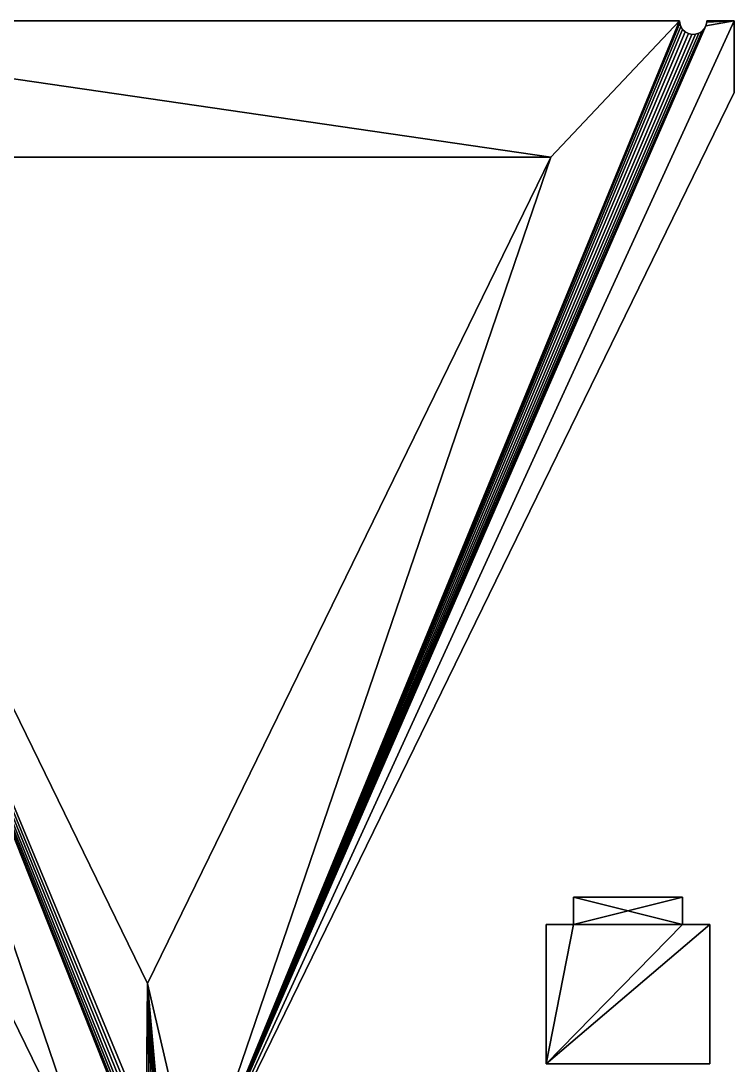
# Model space of a CAD drawing. Header units: metres. Extents: x 0 to 683, y 0 to 667.
# Drawn here: x 421.5 to 682.9, y 283.5 to 666.5 of the extents above; entities that cross this region are included whole.
import ezdxf

# ---------------------------------------------------------------- set-up
doc = ezdxf.new("R2010")
doc.units = ezdxf.units.M

msp = doc.modelspace()

# ---------------------------------------------------------------- meshes
at = {"layer": 'Dremel Back'}
mesh = msp.add_polyface(dxfattribs=at)
corners = [(614, 284.03, 0), (624, 335.08, 0), (614, 335.08, 0), (664, 335.08, 0), (674, 335.08, 0), (674, 284.03, 0), (664, 345.08, 0), (624, 345.08, 0)]
mesh.append_faces([[corners[k] for k in face] for face in [(0, 1, 2), (4, 0, 5), (1, 6, 7)]], dxfattribs={"vtx0": -1})
mesh.append_faces([[corners[k] for k in face] for face in [(3, 0, 4), (6, 1, 3)]], dxfattribs={"vtx0": -1, "vtx1": -1})
mesh.append_faces([[corners[k] for k in face] for face in [(1, 0, 3)]], dxfattribs={"vtx0": -1, "vtx1": -1, "vtx2": -1})
mesh = msp.add_polyface(dxfattribs=at)
corners = [(664, 335.08, -10), (624, 345.08, -10), (664, 345.08, -10), (624, 335.08, -10), (614, 284.03, -10), (614, 335.08, -10), (674, 335.08, -10), (674, 284.03, -10)]
mesh.append_faces([[corners[k] for k in face] for face in [(0, 1, 2), (3, 4, 5), (4, 6, 7)]], dxfattribs={"vtx0": -1})
mesh.append_faces([[corners[k] for k in face] for face in [(1, 0, 3)]], dxfattribs={"vtx0": -1, "vtx1": -1})
mesh.append_faces([[corners[k] for k in face] for face in [(4, 3, 0)]], dxfattribs={"vtx0": -1, "vtx1": -1, "vtx2": -1})
mesh.append_faces([[corners[k] for k in face] for face in [(4, 0, 6)]], dxfattribs={"vtx0": -1, "vtx2": -1})
mesh = msp.add_polyface(dxfattribs=at)
corners = [(624, 335.08, 0), (624, 345.08, -10), (624, 335.08, -10), (624, 345.08, 0)]
mesh.append_faces([[corners[k] for k in face] for face in [(0, 1, 2), (1, 0, 3)]], dxfattribs={"vtx0": -1})
mesh = msp.add_polyface(dxfattribs=at)
corners = [(664, 345.08, 0), (624, 345.08, -10), (624, 345.08, 0), (664, 345.08, -10)]
mesh.append_faces([[corners[k] for k in face] for face in [(0, 1, 2), (1, 0, 3)]], dxfattribs={"vtx0": -1})
mesh = msp.add_polyface(dxfattribs=at)
corners = [(664, 345.08, 0), (664, 335.08, -10), (664, 345.08, -10), (664, 335.08, 0)]
mesh.append_faces([[corners[k] for k in face] for face in [(0, 1, 2), (1, 0, 3)]], dxfattribs={"vtx0": -1})
mesh = msp.add_polyface(dxfattribs=at)
corners = [(624, 335.08, 0), (614, 335.08, -10), (614, 335.08, 0), (624, 335.08, -10)]
mesh.append_faces([[corners[k] for k in face] for face in [(0, 1, 2), (1, 0, 3)]], dxfattribs={"vtx0": -1})
mesh = msp.add_polyface(dxfattribs=at)
corners = [(614, 284.03, 0), (614, 335.08, -10), (614, 284.03, -10), (614, 335.08, 0)]
mesh.append_faces([[corners[k] for k in face] for face in [(0, 1, 2), (1, 0, 3)]], dxfattribs={"vtx0": -1})
mesh = msp.add_polyface(dxfattribs=at)
corners = [(674, 335.08, 0), (664, 335.08, -10), (664, 335.08, 0), (674, 335.08, -10)]
mesh.append_faces([[corners[k] for k in face] for face in [(0, 1, 2), (1, 0, 3)]], dxfattribs={"vtx0": -1})
mesh = msp.add_polyface(dxfattribs=at)
corners = [(674, 335.08, 0), (674, 284.03, -10), (674, 335.08, -10), (674, 284.03, 0)]
mesh.append_faces([[corners[k] for k in face] for face in [(0, 1, 2), (1, 0, 3)]], dxfattribs={"vtx0": -1})
mesh = msp.add_polyface(dxfattribs=at)
corners = [(674, 284.03, -10), (614, 284.03, 0), (614, 284.03, -10), (674, 284.03, 0)]
mesh.append_faces([[corners[k] for k in face] for face in [(0, 1, 2), (1, 0, 3)]], dxfattribs={"vtx0": -1})
at = {"layer": 'mesa'}
mesh = msp.add_polyface(dxfattribs=at)
corners = [(272.92, 666.5), (615.72, 616.5), (662.96, 666.5), (320.13, 616.5), (682.92, 666.5), (485.85, 236.22), (682.92, 640.23), (672.6, 664.73), (672.9, 666.01), (671.98, 663.58), (671.09, 662.63), (669.98, 661.94), (668.73, 661.57), (667.43, 661.52), (666.16, 661.82), (665.01, 662.44), (664.05, 663.33), (663.36, 664.44), (662.99, 665.69), (467.92, 313.52), (472.89, 257.03), (472.59, 258.3), (471.96, 259.44), (471.06, 260.39), (469.95, 261.07), (468.7, 261.44), (467.39, 261.47), (466.12, 261.17), (464.98, 260.54), (464.03, 259.64), (463.35, 258.53), (462.98, 257.28), (462.95, 255.97), (450, 236.22), (252.92, 640.23), (271.46, 662.96), (272.25, 664), (272.75, 665.21), (270.42, 662.17), (269.22, 661.67), (267.92, 661.5), (266.63, 661.67), (265.42, 662.17), (264.39, 662.96), (263.59, 664), (263.09, 665.21), (262.92, 666.5), (252.92, 666.5), (470.86, 252.46), (471.81, 253.36), (472.49, 254.47), (472.86, 255.72), (469.72, 251.83), (468.45, 251.53), (467.14, 251.56), (465.89, 251.93), (464.78, 252.61), (463.88, 253.56), (463.26, 254.7), (672.88, 666.5)]
mesh.append_faces([[corners[k] for k in face] for face in [(4, 5, 6), (34, 46, 47)]], dxfattribs={"vtx0": -1})
mesh.append_faces([[corners[k] for k in face] for face in [(0, 1, 2), (1, 0, 3), (7, 4, 8), (20, 19, 21), (21, 19, 22), (22, 19, 23), (23, 19, 24), (24, 19, 25), (25, 19, 26), (26, 3, 27), (27, 3, 28), (28, 3, 29), (29, 3, 30), (30, 3, 31), (31, 3, 32), (33, 3, 34), (35, 3, 36), (36, 3, 37), (37, 3, 0), (5, 48, 33), (48, 5, 49), (49, 5, 50), (50, 5, 51), (51, 5, 20)]], dxfattribs={"vtx0": -1, "vtx1": -1})
mesh.append_faces([[corners[k] for k in face] for face in [(5, 4, 7), (5, 2, 1), (5, 19, 20), (32, 3, 33), (34, 3, 35)]], dxfattribs={"vtx0": -1, "vtx1": -1, "vtx2": -1})
mesh.append_faces([[corners[k] for k in face] for face in [(5, 7, 9), (5, 9, 10), (5, 10, 11), (5, 11, 12), (5, 12, 13), (5, 13, 14), (5, 14, 15), (5, 15, 16), (5, 16, 17), (5, 17, 18), (5, 18, 2), (5, 1, 19), (26, 19, 3), (34, 35, 38), (34, 38, 39), (34, 39, 40), (34, 40, 41), (34, 41, 42), (34, 42, 43), (34, 43, 44), (34, 44, 45), (34, 45, 46), (33, 48, 52), (33, 52, 53), (33, 53, 54), (33, 54, 55), (33, 55, 56), (33, 56, 57), (33, 57, 58), (33, 58, 32)]], dxfattribs={"vtx0": -1, "vtx2": -1})
mesh.append_faces([[corners[k] for k in face] for face in [(59, 8, 4)]], dxfattribs={"vtx1": -1})
mesh = msp.add_polyface(dxfattribs=at)
corners = [(485.85, 236.22, -10), (472.86, 255.72, -10), (472.89, 257.03, -10), (472.49, 254.47, -10), (471.81, 253.36, -10), (470.86, 252.46, -10), (450, 236.22, -10), (469.72, 251.83, -10), (468.45, 251.53, -10), (467.14, 251.56, -10), (465.89, 251.93, -10), (464.78, 252.61, -10), (463.88, 253.56, -10), (463.26, 254.7, -10), (462.95, 255.97, -10), (682.92, 666.5, -10), (682.92, 640.23, -10), (672.6, 664.73, -10), (672.9, 666.01, -10), (671.98, 663.58, -10), (671.09, 662.63, -10), (669.98, 661.94, -10), (668.73, 661.57, -10), (667.43, 661.52, -10), (666.16, 661.82, -10), (665.01, 662.44, -10), (664.05, 663.33, -10), (663.36, 664.44, -10), (662.99, 665.69, -10), (662.96, 666.5, -10), (615.72, 616.5, -10), (467.92, 313.52, -10), (472.59, 258.3, -10), (471.96, 259.44, -10), (471.06, 260.39, -10), (469.95, 261.07, -10), (468.7, 261.44, -10), (467.39, 261.47, -10), (320.13, 616.5, -10), (466.12, 261.17, -10), (464.98, 260.54, -10), (464.03, 259.64, -10), (463.35, 258.53, -10), (462.98, 257.28, -10), (252.92, 640.23, -10), (271.46, 662.96, -10), (272.25, 664, -10), (272.75, 665.21, -10), (272.92, 666.5, -10), (270.42, 662.17, -10), (269.22, 661.67, -10), (267.92, 661.5, -10), (266.63, 661.67, -10), (265.42, 662.17, -10), (264.39, 662.96, -10), (263.59, 664, -10), (263.09, 665.21, -10), (262.92, 666.5, -10), (252.92, 666.5, -10), (672.88, 666.5, -10)]
mesh.append_faces([[corners[k] for k in face] for face in [(0, 15, 16), (57, 44, 58)]], dxfattribs={"vtx0": -1})
mesh.append_faces([[corners[k] for k in face] for face in [(1, 0, 3), (3, 0, 4), (4, 0, 5), (5, 6, 7), (7, 6, 8), (8, 6, 9), (9, 6, 10), (10, 6, 11), (11, 6, 12), (12, 6, 13), (13, 6, 14), (17, 0, 19), (19, 0, 20), (20, 0, 21), (21, 0, 22), (22, 0, 23), (23, 0, 24), (24, 0, 25), (25, 0, 26), (26, 0, 27), (27, 0, 28), (28, 0, 29), (30, 0, 31), (31, 37, 38), (45, 44, 49), (49, 44, 50), (50, 44, 51), (51, 44, 52), (52, 44, 53), (53, 44, 54), (54, 44, 55), (55, 44, 56), (56, 44, 57)]], dxfattribs={"vtx0": -1, "vtx1": -1})
mesh.append_faces([[corners[k] for k in face] for face in [(15, 0, 17), (29, 0, 30), (31, 0, 2), (38, 14, 6), (38, 44, 45)]], dxfattribs={"vtx0": -1, "vtx1": -1, "vtx2": -1})
mesh.append_faces([[corners[k] for k in face] for face in [(0, 1, 2), (5, 0, 6), (15, 17, 18), (31, 2, 32), (31, 32, 33), (31, 33, 34), (31, 34, 35), (31, 35, 36), (31, 36, 37), (38, 37, 39), (38, 39, 40), (38, 40, 41), (38, 41, 42), (38, 42, 43), (38, 43, 14), (38, 6, 44), (38, 45, 46), (38, 46, 47), (38, 47, 48), (30, 48, 29), (48, 30, 38)]], dxfattribs={"vtx0": -1, "vtx2": -1})
mesh.append_faces([[corners[k] for k in face] for face in [(59, 15, 18)]], dxfattribs={"vtx1": -1})
mesh = msp.add_polyface(dxfattribs=at)
corners = [(272.92, 666.5), (662.96, 666.5, -10), (272.92, 666.5, -10), (662.96, 666.5)]
mesh.append_faces([[corners[k] for k in face] for face in [(0, 1, 2), (1, 0, 3)]], dxfattribs={"vtx0": -1})
mesh = msp.add_polyface(dxfattribs=at)
corners = [(662.99, 665.69), (662.96, 666.5, -10), (662.96, 666.5), (662.99, 665.69, -10)]
mesh.append_faces([[corners[k] for k in face] for face in [(0, 1, 2), (1, 0, 3)]], dxfattribs={"vtx0": -1})
mesh = msp.add_polyface(dxfattribs=at)
corners = [(672.88, 666.5), (682.92, 666.5, -10), (672.88, 666.5, -10), (682.92, 666.5)]
mesh.append_faces([[corners[k] for k in face] for face in [(0, 1, 2), (1, 0, 3)]], dxfattribs={"vtx0": -1})
mesh = msp.add_polyface(dxfattribs=at)
corners = [(672.9, 666.01, -10), (672.88, 666.5), (672.88, 666.5, -10), (672.9, 666.01)]
mesh.append_faces([[corners[k] for k in face] for face in [(0, 1, 2), (1, 0, 3)]], dxfattribs={"vtx0": -1})
mesh = msp.add_polyface(dxfattribs=at)
corners = [(682.92, 666.5), (682.92, 640.23, -10), (682.92, 666.5, -10), (682.92, 640.23)]
mesh.append_faces([[corners[k] for k in face] for face in [(0, 1, 2), (1, 0, 3)]], dxfattribs={"vtx0": -1})
mesh = msp.add_polyface(dxfattribs=at)
corners = [(663.36, 664.44), (662.99, 665.69, -10), (662.99, 665.69), (663.36, 664.44, -10)]
mesh.append_faces([[corners[k] for k in face] for face in [(0, 1, 2), (1, 0, 3)]], dxfattribs={"vtx0": -1})
mesh = msp.add_polyface(dxfattribs=at)
corners = [(664.05, 663.33), (663.36, 664.44, -10), (663.36, 664.44), (664.05, 663.33, -10)]
mesh.append_faces([[corners[k] for k in face] for face in [(0, 1, 2), (1, 0, 3)]], dxfattribs={"vtx0": -1})
mesh = msp.add_polyface(dxfattribs=at)
corners = [(664.05, 663.33), (665.01, 662.44, -10), (664.05, 663.33, -10), (665.01, 662.44)]
mesh.append_faces([[corners[k] for k in face] for face in [(0, 1, 2), (1, 0, 3)]], dxfattribs={"vtx0": -1})
mesh = msp.add_polyface(dxfattribs=at)
corners = [(669.98, 661.94), (671.09, 662.63, -10), (669.98, 661.94, -10), (671.09, 662.63)]
mesh.append_faces([[corners[k] for k in face] for face in [(0, 1, 2), (1, 0, 3)]], dxfattribs={"vtx0": -1})
mesh = msp.add_polyface(dxfattribs=at)
corners = [(671.09, 662.63, -10), (671.98, 663.58), (671.98, 663.58, -10), (671.09, 662.63)]
mesh.append_faces([[corners[k] for k in face] for face in [(0, 1, 2), (1, 0, 3)]], dxfattribs={"vtx0": -1})
mesh = msp.add_polyface(dxfattribs=at)
corners = [(671.98, 663.58, -10), (672.6, 664.73), (672.6, 664.73, -10), (671.98, 663.58)]
mesh.append_faces([[corners[k] for k in face] for face in [(0, 1, 2), (1, 0, 3)]], dxfattribs={"vtx0": -1})
mesh = msp.add_polyface(dxfattribs=at)
corners = [(672.6, 664.73, -10), (672.9, 666.01), (672.9, 666.01, -10), (672.6, 664.73)]
mesh.append_faces([[corners[k] for k in face] for face in [(0, 1, 2), (1, 0, 3)]], dxfattribs={"vtx0": -1})
mesh = msp.add_polyface(dxfattribs=at)
corners = [(665.01, 662.44), (666.16, 661.82, -10), (665.01, 662.44, -10), (666.16, 661.82)]
mesh.append_faces([[corners[k] for k in face] for face in [(0, 1, 2), (1, 0, 3)]], dxfattribs={"vtx0": -1})
mesh = msp.add_polyface(dxfattribs=at)
corners = [(666.16, 661.82), (667.43, 661.52, -10), (666.16, 661.82, -10), (667.43, 661.52)]
mesh.append_faces([[corners[k] for k in face] for face in [(0, 1, 2), (1, 0, 3)]], dxfattribs={"vtx0": -1})
mesh = msp.add_polyface(dxfattribs=at)
corners = [(667.43, 661.52), (668.73, 661.57, -10), (667.43, 661.52, -10), (668.73, 661.57)]
mesh.append_faces([[corners[k] for k in face] for face in [(0, 1, 2), (1, 0, 3)]], dxfattribs={"vtx0": -1})
mesh = msp.add_polyface(dxfattribs=at)
corners = [(668.73, 661.57), (669.98, 661.94, -10), (668.73, 661.57, -10), (669.98, 661.94)]
mesh.append_faces([[corners[k] for k in face] for face in [(0, 1, 2), (1, 0, 3)]], dxfattribs={"vtx0": -1})
mesh = msp.add_polyface(dxfattribs=at)
corners = [(450, 236.22, -10), (252.92, 640.23), (252.92, 640.23, -10), (450, 236.22)]
mesh.append_faces([[corners[k] for k in face] for face in [(0, 1, 2), (1, 0, 3)]], dxfattribs={"vtx0": -1})
mesh = msp.add_polyface(dxfattribs=at)
corners = [(485.85, 236.22), (682.92, 640.23, -10), (682.92, 640.23), (485.85, 236.22, -10)]
mesh.append_faces([[corners[k] for k in face] for face in [(0, 1, 2), (1, 0, 3)]], dxfattribs={"vtx0": -1})
mesh = msp.add_polyface(dxfattribs=at)
corners = [(467.92, 313.52), (320.13, 616.5, -10), (320.13, 616.5), (467.92, 313.52, -10)]
mesh.append_faces([[corners[k] for k in face] for face in [(0, 1, 2), (1, 0, 3)]], dxfattribs={"vtx0": -1})
mesh = msp.add_polyface(dxfattribs=at)
corners = [(615.72, 616.5), (320.13, 616.5, -10), (615.72, 616.5, -10), (320.13, 616.5)]
mesh.append_faces([[corners[k] for k in face] for face in [(0, 1, 2), (1, 0, 3)]], dxfattribs={"vtx0": -1})
mesh = msp.add_polyface(dxfattribs=at)
corners = [(467.92, 313.52, -10), (615.72, 616.5), (615.72, 616.5, -10), (467.92, 313.52)]
mesh.append_faces([[corners[k] for k in face] for face in [(0, 1, 2), (1, 0, 3)]], dxfattribs={"vtx0": -1})

doc.saveas('drawing.dxf')
